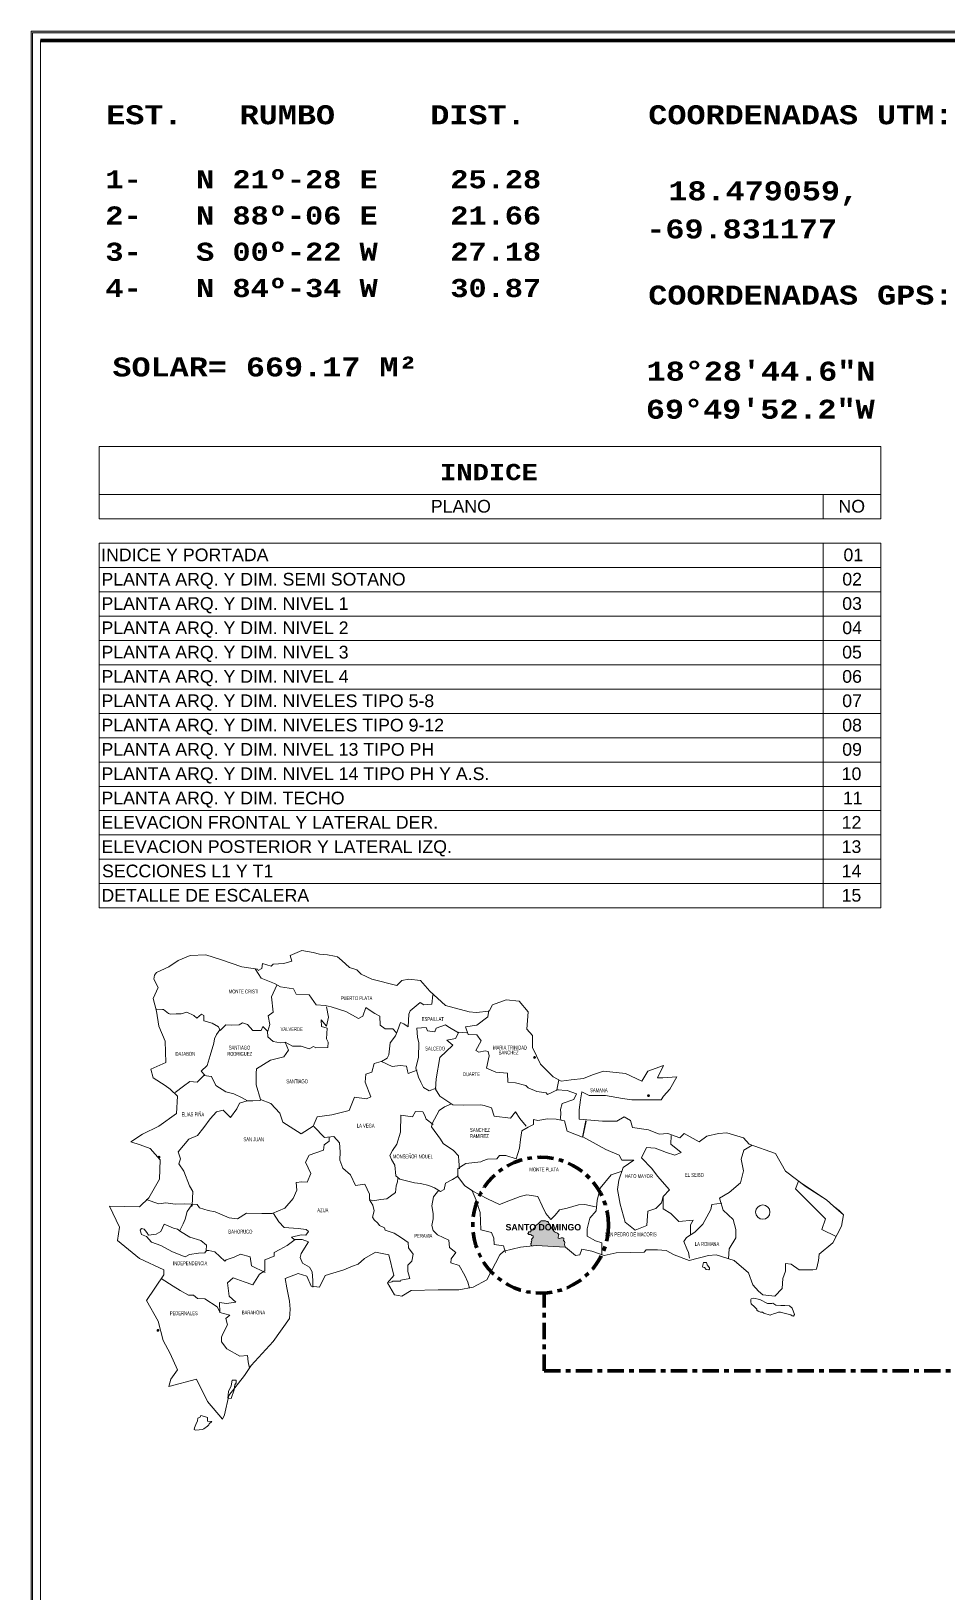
# Model space of a CAD drawing. Header units: metres. Extents: x -144 to 1000, y -717 to 29.
# Drawn here: x -24.19 to -4.09, y -564.7 to -530.45 of the extents above; entities that cross this region are included whole.
import ezdxf

# ---------------------------------------------------------------- set-up
doc = ezdxf.new("R2010")
doc.units = ezdxf.units.M
doc.linetypes.add('Dash Dot 3_16_', pattern=[0.595313, 0.357187, -0.119063, 0, -0.119063])
doc.layers.get('0').update_dxf_attribs({"color": 1})
for name, color, linetype, lineweight in [('4', 7, 'Continuous', 18), ('A-DETL', 1, 'Continuous', 9), ('A-DETL-THIN', 1, 'Continuous', 9), ('COORD', 7, 'Continuous', 18), ('G-ANNO-SCHD', 1, 'Continuous', 9), ('G-ANNO-TEXT', 2, 'Continuous', 9), ('G-ANNO-TTLB', 3, 'Continuous', 18), ('G-ANNO-TTLB-WIDE', 1, 'Continuous', 70), ('G-IMPT', 1, 'Continuous', 9), ('PROV', 7, 'Continuous', 18)]:
    doc.layers.add(name, color=color, linetype=linetype, lineweight=lineweight)
doc.layers.add('COSTA', color=5, linetype='Continuous', lineweight=15, true_color=0x0000ff)
doc.layers.add('UBICACION Y LOCALIZACION_dwg _2_', color=7, linetype='Continuous', lineweight=18, true_color=0x767676)
doc.styles.add('Arial Narrow', font='ARIALN.TTF', dxfattribs={"width": 0.75, "height": 4.2749e-06})
doc.styles.add('Arial Narrow_1', font='ARIALN.TTF', dxfattribs={"width": 0.75, "height": 0.00855})
doc.styles.add('Arial Narrow_B', font='ARIALNB.TTF', dxfattribs={"width": 1.2, "height": 0.105})
doc.styles.add('Arial_3', font='arial.ttf', dxfattribs={"height": 0.0028})
doc.styles.add('Courier New_B_10', font='courbd.ttf', dxfattribs={"height": 0.0035})
doc.styles.add('Courier New_B_12', font='courbd.ttf', dxfattribs={"height": 0.004})
doc.styles.add('Courier New_B_7', font='courbd.ttf', dxfattribs={"height": 0.001587})

# ---------------------------------------------------------------- blocks, each defined once
blk = doc.blocks.new('tarjeta de nathalie 00')
at = {"layer": 'G-IMPT', "lineweight": 9}
h = blk.add_hatch(color=3, dxfattribs=at)
h.paths.add_polyline_path([(-145.23888, -717.38489), (-145.21019, -717.38489), (-145.21019, -716.89355), (-145.21019, -716.79934), (-145.23888, -716.79934), (-145.23888, -716.89379)])
h.paths.add_polyline_path([(-145.20996, -716.7991), (-145.20996, -717.3851), (-145.2392, -717.3851), (-145.2392, -716.7991)])
h.paths.add_polyline_path([(-145.23902, -717.3868), (-145.20826, -717.3868), (-145.20826, -716.7974), (-145.2392, -716.7974), (-146.09866, -716.7974), (-146.09866, -717.3868)])
h.paths.add_polyline_path([(-145.20795, -716.79707), (-145.20795, -717.3871), (-146.09898, -717.3871), (-146.09898, -716.79707)])
at = {"layer": 'G-ANNO-TTLB', "color": 3}
for p, q in [((-145.20795, -716.79707), (-146.09898, -716.79707)), ((-145.20795, -716.79707), (-146.09898, -716.79707)), ((-146.09866, -716.7974), (-145.2392, -716.7974))]:
    blk.add_line(p, q, dxfattribs=at)
at = {"layer": 'G-ANNO-TTLB'}
for p, q in [((-146.09898, -716.79707), (-146.09898, -717.3871)), ((-146.09898, -716.79707), (-146.09898, -717.38713)), ((-146.09866, -717.3868), (-146.09866, -716.7974)), ((-146.09696, -717.3851), (-146.09696, -716.7991))]:
    blk.add_line(p, q, dxfattribs=at)
at = {"layer": 'G-ANNO-TTLB-WIDE', "color": 3}
blk.add_line((-146.09696, -716.7991), (-145.20996, -716.7991), dxfattribs=at)

msp = doc.modelspace()

# ---------------------------------------------------------------- block references
at = {"xscale": 99.43160266323505, "yscale": 99.43160266323505, "zscale": 99.43160266323505}
msp.add_blockref('tarjeta de nathalie 00', (14502.667, 70741.827), dxfattribs=at)

# ---------------------------------------------------------------- next in the draw order: hatches: boundary and pattern name
at = {"layer": 'COORD'}
for points in [[(-13.14, -553.006), (-13.132, -553.005), (-13.125, -553.002), (-13.118, -552.997), (-13.114, -552.99), (-13.11, -552.983), (-13.109, -552.975), (-13.11, -552.967), (-13.114, -552.959), (-13.118, -552.953), (-13.125, -552.948), (-13.132, -552.945), (-13.14, -552.944), (-13.148, -552.945), (-13.156, -552.948), (-13.162, -552.953), (-13.167, -552.959), (-13.17, -552.967), (-13.171, -552.975), (-13.17, -552.983), (-13.167, -552.99), (-13.162, -552.997), (-13.156, -553.002), (-13.148, -553.005)], [(-10.639, -553.844), (-10.631, -553.843), (-10.624, -553.84), (-10.617, -553.835), (-10.612, -553.829), (-10.609, -553.821), (-10.608, -553.813), (-10.609, -553.805), (-10.612, -553.798), (-10.617, -553.792), (-10.624, -553.787), (-10.631, -553.784), (-10.639, -553.783), (-10.647, -553.784), (-10.654, -553.787), (-10.661, -553.792), (-10.666, -553.798), (-10.669, -553.805), (-10.67, -553.813), (-10.669, -553.821), (-10.666, -553.829), (-10.661, -553.835), (-10.654, -553.84), (-10.647, -553.843)], [(-21.385, -555.194), (-21.377, -555.193), (-21.369, -555.19), (-21.363, -555.185), (-21.358, -555.179), (-21.355, -555.171), (-21.354, -555.163), (-21.355, -555.155), (-21.358, -555.148), (-21.363, -555.142), (-21.369, -555.137), (-21.377, -555.134), (-21.385, -555.133), (-21.393, -555.134), (-21.4, -555.137), (-21.406, -555.142), (-21.411, -555.148), (-21.414, -555.155), (-21.415, -555.163), (-21.414, -555.171), (-21.411, -555.179), (-21.406, -555.185), (-21.4, -555.19), (-21.393, -555.193)], [(-21.407, -558.996), (-21.399, -558.995), (-21.391, -558.992), (-21.385, -558.987), (-21.38, -558.981), (-21.377, -558.973), (-21.376, -558.965), (-21.377, -558.957), (-21.38, -558.95), (-21.385, -558.943), (-21.391, -558.939), (-21.399, -558.935), (-21.407, -558.934), (-21.415, -558.935), (-21.422, -558.939), (-21.428, -558.943), (-21.433, -558.95), (-21.436, -558.957), (-21.437, -558.965), (-21.436, -558.973), (-21.433, -558.981), (-21.428, -558.987), (-21.422, -558.992), (-21.415, -558.995)]]:
    msp.add_hatch(color=256, dxfattribs=at).paths.add_polyline_path(points)
at = {"layer": 'UBICACION Y LOCALIZACION_dwg _2_', "lineweight": 18}
msp.add_hatch(color=256, dxfattribs=at).paths.add_polyline_path([(-12.462, -557.135), (-12.475, -557.111), (-12.482, -557.086), (-12.479, -557.06), (-12.477, -557.033), (-12.489, -557.009), (-12.504, -556.988), (-12.5, -556.959), (-12.505, -556.937), (-12.532, -556.931), (-12.559, -556.938), (-12.585, -556.947), (-12.614, -556.944), (-12.623, -556.922), (-12.609, -556.869), (-12.62, -556.846), (-12.641, -556.831), (-12.667, -556.821), (-12.691, -556.81), (-12.709, -556.792), (-12.722, -556.77), (-12.726, -556.742), (-12.768, -556.713), (-12.786, -556.663), (-12.803, -556.642), (-12.822, -556.624), (-12.835, -556.599), (-12.85, -556.579), (-12.899, -556.563), (-12.925, -556.561), (-12.982, -556.56), (-13.008, -556.565), (-13.019, -556.589), (-13.038, -556.606), (-13.059, -556.622), (-13.078, -556.64), (-13.101, -556.655), (-13.117, -556.675), (-13.115, -556.702), (-13.131, -556.722), (-13.157, -556.728), (-13.175, -556.748), (-13.196, -556.764), (-13.22, -556.773), (-13.224, -556.8), (-13.248, -556.8), (-13.274, -556.809), (-13.279, -556.852), (-13.254, -556.862), (-13.227, -556.863), (-13.205, -556.877), (-13.18, -556.886), (-13.169, -556.899), (-13.17, -556.926), (-13.189, -556.944), (-13.205, -556.966), (-13.202, -556.993), (-13.211, -557.017), (-13.206, -557.044), (-13.224, -557.06), (-13.22, -557.083), (-13.198, -557.112), (-13.105, -557.104), (-12.863, -557.116)])

# ---------------------------------------------------------------- next in the draw order: linework, layer by layer
at = {"layer": 'A-DETL', "color": 7, "linetype": 'Dash Dot 3_16_', "lineweight": 140}
for q in [(-12.929, -558.145), (0.997, -559.85)]:
    msp.add_line((-12.929, -559.85), q, dxfattribs=at)
msp.add_circle((-13.007, -556.656), 1.491, dxfattribs=at)
at = {"layer": 'A-DETL-THIN', "lineweight": 9}
for p, q in [((-22.7, -539.57), (-22.7, -541.156)), ((-5.539, -539.57), (-22.7, -539.57)), ((-5.539, -539.57), (-5.539, -541.156)), ((-22.7, -540.622), (-5.539, -540.622)), ((-6.803, -540.622), (-6.803, -541.156)), ((-5.539, -541.156), (-22.7, -541.156)), ((-5.539, -541.69), (-22.7, -541.69)), ((-22.7, -541.69), (-22.7, -549.694)), ((-6.803, -541.69), (-6.803, -549.694)), ((-5.539, -541.69), (-5.539, -549.694)), ((-5.539, -542.223), (-22.7, -542.223)), ((-5.539, -542.757), (-22.7, -542.757)), ((-5.539, -543.29), (-22.7, -543.29)), ((-5.539, -543.824), (-22.7, -543.824)), ((-5.539, -544.358), (-22.7, -544.358)), ((-5.539, -544.891), (-22.7, -544.891)), ((-5.539, -545.425), (-22.7, -545.425)), ((-5.539, -545.958), (-22.7, -545.958)), ((-5.539, -546.492), (-22.7, -546.492)), ((-5.539, -547.026), (-22.7, -547.026)), ((-5.539, -547.559), (-22.7, -547.559)), ((-5.539, -548.093), (-22.7, -548.093)), ((-5.539, -548.626), (-22.7, -548.626)), ((-5.539, -549.16), (-22.7, -549.16)), ((-5.539, -549.694), (-22.7, -549.694))]:
    msp.add_line(p, q, dxfattribs=at)
at = {"layer": 'COORD', "flags": 128}
msp.add_lwpolyline([(-19.874, -560.449), (-19.8, -560.456), (-19.734, -560.266), (-19.722, -560.156), (-19.691, -560.113), (-19.691, -560.057), (-19.777, -560.057), (-19.802, -560.18), (-19.857, -560.303)], close=True, dxfattribs=at)
at = {"layer": 'COSTA', "color": 7, "lineweight": 18, "flags": 128}
for points in [[(-22.471, -556.241), (-21.812, -556.257), (-21.608, -556.053), (-21.372, -555.645), (-21.357, -555.222), (-21.576, -554.971), (-21.796, -554.893), (-22, -554.83), (-21.749, -554.658), (-21.388, -554.485), (-20.996, -554.203), (-20.98, -553.826), (-21.137, -553.67), (-21.247, -553.591), (-21.514, -553.419), (-21.561, -553.231), (-21.231, -553.089), (-21.247, -552.619), (-21.388, -552.29), (-21.435, -551.96), (-21.514, -551.678), (-21.404, -551.443), (-21.498, -551.255), (-21.482, -551.168), (-21.435, -551.114), (-21.168, -550.988), (-20.965, -550.847), (-20.698, -550.737), (-20.353, -550.722), (-20.008, -550.831), (-19.568, -550.988), (-19.223, -551.035), (-19.207, -551.067), (-19.129, -551.02), (-19.113, -550.91), (-18.925, -550.972), (-18.878, -550.925), (-18.643, -550.91), (-18.47, -550.863), (-18.501, -550.737), (-18.25, -550.627)], [(-18.25, -550.627), (-17.999, -550.675), (-17.858, -550.706), (-17.686, -550.722), (-17.529, -550.753), (-17.466, -550.769), (-17.372, -550.847), (-17.199, -551.004), (-17.043, -551.051), (-16.948, -551.145), (-16.713, -551.255), (-16.164, -551.396), (-16.054, -551.286), (-15.897, -551.255), (-15.646, -551.286), (-15.442, -551.521), (-15.097, -551.835), (-14.579, -551.976), (-14.423, -551.992), (-14.14, -551.96), (-14.062, -551.819), (-13.764, -551.709), (-13.481, -551.741), (-13.277, -551.976), (-13.309, -552.352), (-13.183, -552.494), (-13.183, -552.76), (-13.011, -553.121), (-12.728, -553.403), (-12.556, -553.497), (-12.336, -553.466), (-12.069, -553.434), (-11.865, -553.356), (-11.63, -553.278), (-11.144, -553.325), (-10.783, -553.497), (-10.657, -553.278), (-10.312, -553.152), (-10.438, -553.419), (-10.328, -553.419), (-10.014, -553.403), (-10.171, -553.67), (-10.312, -553.826), (-10.359, -553.905), (-11.003, -553.905), (-11.207, -553.873), (-11.583, -553.811), (-11.944, -553.811), (-12.101, -553.732), (-12.132, -553.905), (-12.164, -554.124), (-12.164, -554.328), (-11.646, -554.375), (-11.332, -554.375), (-11.175, -554.281), (-11.034, -554.36), (-10.987, -554.516), (-10.642, -554.563), (-10.406, -554.658), (-10.218, -554.642), (-9.951, -554.736), (-9.857, -554.642), (-9.528, -554.83), (-9.355, -554.705), (-9.104, -554.642), (-8.916, -554.626), (-8.555, -554.736), (-8.43, -554.877), (-7.849, -555.081), (-7.63, -555.473), (-7.175, -555.818), (-6.735, -556.1)], [(-19.271, -551.027), (-19.144, -551.232), (-18.851, -551.349), (-18.715, -551.427), (-18.432, -551.466), (-18.373, -551.584), (-18.09, -551.603), (-17.934, -551.818), (-17.738, -551.837), (-17.602, -551.867), (-17.28, -551.964), (-17.006, -552.12), (-16.909, -552.071), (-16.84, -551.876), (-16.752, -551.945), (-16.645, -552.013), (-16.538, -552.071), (-16.528, -552.267), (-16.42, -552.345), (-16.254, -552.345), (-16.167, -552.433)], [(-18.799, -551.39), (-18.915, -551.642), (-18.881, -551.98), (-18.988, -552.062), (-18.954, -552.255), (-18.992, -552.4)], [(-15.376, -551.603), (-15.395, -551.808), (-15.571, -551.818), (-15.649, -551.769), (-15.874, -551.954), (-15.903, -552.023), (-15.913, -552.306), (-16.01, -552.237), (-16.079, -552.208), (-16.147, -552.393), (-16.196, -552.501), (-16.313, -552.657), (-16.342, -552.92), (-16.372, -552.989), (-16.499, -553.067), (-16.264, -553.174), (-16.088, -553.155), (-15.952, -553.164), (-15.932, -553.272), (-15.913, -553.33), (-15.796, -553.282), (-15.718, -553.252)], [(-18.606, -552.646), (-18.717, -552.656), (-18.881, -552.627), (-18.992, -552.526), (-19.002, -552.395), (-19.103, -552.298), (-19.142, -552.385), (-19.321, -552.385), (-19.442, -552.255), (-19.553, -552.216), (-19.625, -552.26), (-19.794, -552.27), (-19.915, -552.26), (-20.041, -552.385), (-20.08, -552.303), (-20.215, -552.221), (-20.398, -552.173), (-20.398, -552.057), (-20.447, -552.023), (-20.553, -552.11), (-20.616, -552.057), (-20.771, -551.985), (-20.896, -552.018), (-21.007, -552.018), (-21.128, -552.023), (-21.172, -552.014), (-21.288, -551.922), (-21.307, -551.922), (-21.442, -551.912)], [(-17.709, -551.867), (-17.66, -552.091), (-17.709, -552.286), (-17.826, -552.15), (-17.817, -552.296), (-17.69, -552.335), (-17.709, -552.569), (-17.67, -552.637), (-17.68, -552.755), (-17.943, -552.764), (-17.992, -552.735), (-18.09, -552.784), (-18.266, -552.725), (-18.451, -552.725), (-18.617, -552.637), (-18.539, -552.813), (-18.646, -552.959), (-18.939, -553.038), (-19.242, -553.223), (-19.252, -553.321), (-19.252, -553.574), (-19.154, -553.896), (-18.929, -553.984), (-18.734, -554.199), (-18.666, -554.394), (-18.266, -554.648), (-18.002, -554.482), (-17.914, -554.277), (-17.592, -554.238), (-17.211, -554.14), (-17.094, -553.848), (-16.83, -553.887), (-16.733, -553.838), (-16.86, -553.516), (-16.84, -553.34), (-16.713, -553.301), (-16.664, -553.106), (-16.508, -553.067)], [(-14.146, -551.945), (-14.165, -552.081), (-14.409, -552.267), (-14.653, -552.306), (-14.595, -552.472), (-14.409, -552.481), (-14.312, -552.608), (-14.429, -552.823), (-14.36, -552.862), (-14.224, -552.833), (-14.155, -552.842), (-14.136, -552.94), (-14.194, -553.213), (-13.989, -553.301), (-13.736, -553.321), (-13.726, -553.516), (-13.56, -553.535), (-13.335, -553.594), (-13.277, -553.643), (-13.091, -553.721), (-12.886, -553.75), (-12.857, -553.789), (-12.623, -553.682)], [(-20.051, -552.371), (-20.123, -552.472), (-20.167, -552.564), (-20.181, -552.661), (-20.263, -552.931), (-20.326, -553.149), (-20.461, -553.279), (-20.379, -553.366)], [(-14.81, -552.433), (-15.044, -552.296), (-15.093, -552.257), (-15.298, -552.335), (-15.327, -552.413), (-15.493, -552.393), (-15.522, -552.315), (-15.727, -552.335), (-15.708, -552.53), (-15.678, -552.657), (-15.688, -552.969), (-15.747, -553.213), (-15.688, -553.408), (-15.639, -553.516), (-15.581, -553.633), (-15.454, -553.711), (-15.298, -553.652)], [(-14.624, -552.433), (-14.8, -552.423), (-14.878, -552.559), (-15.063, -552.598), (-14.936, -552.706), (-15.22, -552.979), (-15.298, -553.447), (-15.317, -553.672), (-15.22, -553.828), (-14.936, -554.013), (-14.692, -554.023), (-14.321, -554.013), (-14.243, -554.033), (-14.087, -554.082), (-14.029, -554.267), (-13.667, -554.306), (-13.56, -554.17), (-13.462, -554.316), (-13.326, -554.482)], [(-21.032, -553.746), (-20.848, -553.609), (-20.706, -553.504), (-20.548, -553.515), (-20.401, -553.373), (-20.233, -553.394), (-20.138, -553.593), (-19.917, -553.73), (-19.744, -553.772), (-19.56, -553.861), (-19.444, -553.925), (-19.323, -553.93), (-19.181, -553.919), (-19.149, -553.909)], [(-12.609, -553.47), (-12.648, -553.684), (-12.423, -553.704), (-12.218, -553.772), (-12.277, -553.899), (-12.531, -553.987), (-12.57, -554.114), (-12.56, -554.201), (-12.57, -554.309), (-12.56, -554.338)], [(-19.449, -553.925), (-19.617, -553.982), (-19.675, -554.103), (-19.812, -554.292), (-19.975, -554.135), (-20.122, -554.166), (-20.259, -554.324), (-20.396, -554.513), (-20.538, -554.687), (-20.732, -554.766), (-20.964, -555.044), (-20.911, -555.197), (-20.948, -555.312), (-20.837, -555.47), (-20.711, -555.791), (-20.638, -555.917), (-20.659, -556.222), (-20.669, -556.243)], [(-14.961, -553.992), (-15.118, -554.057), (-15.236, -554.136), (-15.386, -554.423), (-15.399, -554.495), (-15.203, -554.769), (-15.144, -554.861), (-14.922, -555.017), (-14.811, -555.135), (-14.805, -555.253), (-14.791, -555.422)], [(-15.366, -554.449), (-15.517, -554.332), (-15.556, -554.234), (-15.595, -554.169), (-15.752, -554.162), (-15.817, -554.28), (-16.072, -554.24), (-16.085, -554.613), (-16.163, -554.88), (-16.261, -555.017), (-16.32, -555.129), (-16.281, -555.213), (-16.209, -555.337), (-16.183, -555.573), (-16.098, -555.644), (-15.778, -555.729), (-15.647, -555.742), (-15.458, -555.788), (-15.334, -555.834), (-15.203, -555.919), (-15.125, -555.873), (-15.092, -555.736), (-14.942, -555.651), (-14.844, -555.592), (-14.818, -555.566)], [(-12.013, -554.358), (-12.091, -554.728), (-12.423, -554.592), (-12.482, -554.367), (-12.667, -554.328), (-12.853, -554.319), (-13.068, -554.358), (-13.165, -554.338), (-13.165, -554.445), (-13.283, -554.504), (-13.419, -554.582), (-13.448, -554.777), (-13.468, -554.963), (-13.546, -555.197), (-13.771, -555.129), (-13.907, -555.129), (-13.966, -555.197), (-14.171, -555.207), (-14.278, -555.246), (-14.317, -555.265), (-14.649, -555.304), (-14.766, -555.373), (-14.825, -555.421), (-14.825, -555.587), (-14.679, -555.782), (-14.493, -555.909)], [(-12.004, -554.377), (-12.082, -554.719), (-11.935, -554.797), (-11.574, -554.992), (-11.281, -555.119), (-11.223, -555.226), (-10.959, -555.226), (-11.193, -555.392), (-11.291, -555.665), (-11.32, -555.87), (-11.262, -556.192), (-11.154, -556.592), (-10.93, -556.768), (-10.676, -556.661), (-10.656, -556.348), (-10.481, -556.29), (-10.354, -556.163), (-10.315, -556.026)], [(-21.663, -556.09), (-21.39, -556.19), (-21.232, -556.169), (-21.027, -556.195), (-20.816, -556.19), (-20.548, -556.201), (-20.496, -556.274), (-20.301, -556.332), (-20.149, -556.364), (-19.843, -556.495), (-19.659, -556.516), (-19.46, -556.395), (-19.128, -556.4), (-18.897, -556.4), (-18.623, -556.285), (-18.439, -556.069), (-18.36, -555.885), (-18.376, -555.722), (-18.245, -555.707), (-18.134, -555.712), (-18.05, -555.523), (-18.171, -555.275), (-18.087, -555.118), (-17.771, -555.007), (-17.756, -554.892), (-17.651, -554.813), (-17.645, -554.724)], [(-17.986, -554.489), (-17.751, -554.73), (-17.549, -554.711), (-17.418, -554.848), (-17.405, -555.05), (-17.411, -555.226), (-17.346, -555.403), (-17.183, -555.553), (-17.072, -555.782), (-16.863, -555.755), (-16.765, -555.977), (-16.765, -556.095), (-16.693, -556.121), (-16.516, -556.095), (-16.379, -556.075), (-16.196, -555.938), (-16.177, -555.795), (-16.15, -555.703), (-16.144, -555.631)], [(-10.139, -554.689), (-10.149, -554.875), (-9.924, -555.06), (-10.061, -555.119), (-10.246, -555.06), (-10.49, -554.963), (-10.686, -554.953), (-10.793, -555.177), (-10.568, -555.412), (-10.442, -555.577), (-10.178, -555.88), (-10.315, -556.026), (-10.315, -556.3), (-10.149, -556.397), (-9.973, -556.573), (-9.661, -556.544), (-9.719, -556.651), (-9.719, -556.866)], [(-8.367, -554.899), (-8.548, -555.011), (-8.606, -555.207), (-8.557, -555.46), (-8.616, -555.724), (-8.87, -555.939), (-9.084, -556.065), (-8.997, -556.329), (-8.782, -556.534), (-8.723, -556.748), (-8.723, -556.934), (-8.87, -557.178), (-8.881, -557.394)], [(-11.242, -555.48), (-11.457, -555.548), (-11.701, -555.841), (-11.769, -556.114), (-11.789, -556.339), (-11.925, -556.504), (-11.984, -556.739), (-11.984, -556.895), (-11.799, -557.002), (-11.662, -557.041), (-11.662, -557.305)], [(-6.523, -556.905), (-6.833, -556.749), (-6.755, -556.518), (-7.41, -555.855), (-7.347, -555.688), (-6.735, -556.1), (-6.579, -556.241), (-6.359, -556.43), (-6.406, -556.68)], [(-16.765, -556.097), (-16.688, -556.215), (-16.664, -556.344), (-16.694, -556.48), (-16.664, -556.539), (-16.582, -556.609), (-16.547, -556.662), (-16.435, -556.715), (-16.417, -556.768), (-16.223, -556.833), (-16.064, -556.933), (-15.916, -557.039), (-15.91, -557.151), (-15.804, -557.293), (-15.834, -557.446), (-15.922, -557.534), (-15.922, -557.675), (-15.881, -557.823), (-16.075, -557.864), (-16.081, -557.881), (-16.252, -557.887), (-16.276, -557.899), (-16.323, -557.917)], [(-15.239, -555.891), (-15.357, -556.032), (-15.398, -556.233), (-15.368, -556.397), (-15.363, -556.515), (-15.398, -556.662), (-15.368, -556.774), (-15.274, -556.869), (-15.021, -556.986), (-15.009, -557.145), (-14.868, -557.257), (-14.974, -557.393), (-14.98, -557.481), (-14.797, -557.54), (-14.667, -557.758), (-14.603, -557.905), (-14.567, -558.04)], [(-13.78, -557.256), (-13.819, -557.11), (-14.024, -557.08), (-14.034, -556.944), (-14.083, -556.817), (-14.317, -556.758), (-14.337, -556.378), (-14.425, -556.104), (-14.513, -555.899), (-14.171, -556.075), (-13.907, -556.202), (-13.702, -556.124), (-13.458, -556.026), (-13.312, -555.987), (-13.068, -556.026), (-12.97, -556.231), (-12.892, -556.397), (-12.785, -556.534), (-12.687, -556.436), (-12.589, -556.319), (-12.423, -556.28), (-12.179, -556.212), (-12.033, -556.202), (-11.799, -556.251)], [(-6.406, -556.68), (-6.594, -557.041), (-6.892, -557.292), (-6.908, -557.433), (-6.955, -557.621), (-7.033, -557.637), (-7.332, -557.637), (-7.504, -557.512), (-7.63, -557.496), (-7.63, -557.668), (-7.692, -557.825), (-7.708, -558.045), (-7.865, -558.217), (-8.132, -558.186), (-8.226, -558.107), (-8.351, -557.966), (-8.445, -557.7), (-8.759, -557.433), (-9.151, -557.308), (-9.324, -557.323), (-9.748, -557.433), (-10.077, -557.308), (-10.25, -557.214), (-10.438, -557.198), (-10.689, -557.198), (-10.736, -557.245), (-11.348, -557.261), (-11.614, -557.323), (-11.881, -557.229), (-12.101, -557.182), (-12.148, -557.308), (-12.242, -557.323), (-12.462, -557.135), (-13.105, -557.104), (-13.45, -557.135), (-13.811, -557.229), (-13.905, -557.308), (-14.187, -557.857), (-14.485, -558.013), (-14.799, -558.076), (-15.254, -558.076), (-15.85, -558.092), (-16.054, -558.217), (-16.211, -558.186), (-16.368, -557.919), (-16.227, -557.762), (-16.337, -557.308), (-16.635, -557.245), (-16.87, -557.386), (-17.011, -557.512), (-17.137, -557.559), (-17.325, -557.637), (-17.733, -557.762), (-17.858, -558.013), (-18.047, -557.998), (-18.141, -557.778), (-18.329, -557.715), (-18.611, -557.825), (-18.58, -558.029), (-18.517, -558.327), (-18.501, -558.499), (-18.517, -558.703), (-18.878, -559.205), (-19.364, -559.738), (-19.506, -559.958), (-19.851, -560.397), (-19.945, -560.82), (-19.992, -560.914), (-20.321, -560.522), (-20.557, -560.036), (-21.168, -560.193), (-21.121, -560.036), (-20.98, -559.832), (-21.137, -559.472), (-21.294, -559.189), (-21.404, -558.766), (-21.655, -558.311), (-21.278, -557.747), (-21.278, -557.637), (-21.812, -557.386), (-22.298, -556.994), (-22.251, -556.696), (-22.471, -556.241)], [(-20.661, -556.206), (-20.767, -556.359), (-20.807, -556.526), (-20.854, -556.626), (-20.928, -556.773)], [(-18.872, -556.399), (-18.751, -556.586), (-18.638, -556.706), (-18.331, -556.726), (-18.151, -556.753), (-18.104, -556.793), (-18.164, -556.873), (-18.264, -556.866), (-18.478, -556.92), (-18.418, -556.973), (-18.244, -556.973), (-18.104, -557.02), (-18.264, -557.28), (-18.284, -557.367), (-18.231, -557.487), (-18.077, -557.58), (-18.024, -557.68), (-18.004, -557.867), (-18.004, -558.014)], [(-9.026, -556.173), (-9.25, -556.202), (-9.27, -556.309), (-9.446, -556.631), (-9.621, -556.807), (-9.807, -556.924), (-9.866, -557.012), (-9.797, -557.178), (-9.758, -557.256), (-9.739, -557.383)], [(-6.579, -556.241), (-6.453, -556.335), (-6.359, -556.43)], [(-19.052, -557.694), (-19.352, -557.547), (-19.379, -557.347), (-19.593, -557.293), (-19.733, -557.36), (-19.906, -557.413), (-19.94, -557.447), (-20.16, -557.24), (-20.293, -557.213), (-20.347, -557.213), (-20.34, -557.093), (-20.467, -556.993), (-20.707, -556.92), (-20.908, -556.793), (-20.974, -556.746), (-21.068, -556.719), (-21.268, -556.633), (-21.342, -556.793), (-21.448, -556.853), (-21.615, -556.873), (-21.649, -556.813), (-21.709, -556.74), (-21.769, -556.726), (-21.795, -556.766), (-21.769, -556.86), (-21.655, -556.906), (-21.548, -557.026), (-21.342, -557.1), (-21.088, -557.24), (-20.807, -557.347), (-20.714, -557.3), (-20.52, -557.273), (-20.374, -557.26), (-20.34, -557.213)], [(-18.398, -556.973), (-18.571, -557.1), (-18.731, -557.193), (-18.852, -557.253), (-18.852, -557.333), (-19.058, -557.42), (-19.058, -557.66), (-19.179, -557.734), (-19.326, -557.967), (-19.512, -557.901), (-19.759, -557.814), (-19.88, -557.921), (-19.84, -558.214), (-19.699, -558.348), (-19.9, -558.374), (-20.053, -558.354), (-20.046, -558.574), (-19.826, -558.628), (-19.913, -558.701), (-19.88, -558.841), (-19.986, -559.042), (-20.013, -559.115), (-20.013, -559.215), (-19.893, -559.369), (-19.606, -559.529), (-19.439, -559.515), (-19.426, -559.655), (-19.399, -559.796)], [(-9.453, -557.564), (-9.432, -557.475), (-9.366, -557.472), (-9.348, -557.523), (-9.299, -557.59), (-9.299, -557.618), (-9.317, -557.639), (-9.376, -557.628), (-9.409, -557.582), (-9.448, -557.58), (-9.45, -557.567)], [(-21.335, -557.827), (-21.075, -557.994), (-20.921, -558.087), (-20.734, -558.194), (-20.627, -558.194), (-20.54, -558.268), (-20.38, -558.274), (-20.107, -558.448), (-20.04, -558.574)], [(-8.385, -558.273), (-8.336, -558.258), (-8.193, -558.289), (-8.029, -558.373), (-7.934, -558.373), (-7.911, -558.368), (-7.842, -558.409), (-7.732, -558.422), (-7.647, -558.419), (-7.545, -558.425), (-7.489, -558.476), (-7.437, -558.614), (-7.453, -558.65), (-7.483, -558.647), (-7.517, -558.622), (-7.604, -558.599), (-7.66, -558.588), (-7.742, -558.563), (-7.786, -558.563), (-7.847, -558.588), (-7.87, -558.596), (-7.957, -558.627), (-7.967, -558.629), (-8.108, -558.586), (-8.136, -558.568), (-8.177, -558.565), (-8.229, -558.545), (-8.262, -558.524), (-8.262, -558.501), (-8.313, -558.448), (-8.387, -558.381), (-8.393, -558.337), (-8.39, -558.284), (-8.385, -558.271)], [(-20.603, -561.105), (-20.578, -561.028), (-20.536, -560.95), (-20.529, -560.889), (-20.475, -560.864), (-20.464, -560.834), (-20.388, -560.851), (-20.321, -560.879), (-20.316, -560.956), (-20.226, -560.963), (-20.286, -561.015), (-20.288, -561.038), (-20.321, -561.065), (-20.402, -561.125), (-20.429, -561.14), (-20.502, -561.147), (-20.584, -561.154)], [(-20.584, -561.154), (-20.609, -561.139), (-20.603, -561.1)]]:
    msp.add_lwpolyline(points, dxfattribs=at)
at = {"layer": 'UBICACION Y LOCALIZACION_dwg _2_', "lineweight": 18}
msp.add_circle((-8.13, -556.369), 0.157, dxfattribs=at)
msp.add_open_spline([(-12.462, -557.135), (-12.472, -557.118), (-12.488, -557.092), (-12.475, -557.05), (-12.477, -557.013), (-12.516, -556.989), (-12.482, -556.934), (-12.544, -556.927), (-12.573, -556.948), (-12.623, -556.951), (-12.623, -556.903), (-12.599, -556.87), (-12.621, -556.843), (-12.651, -556.822), (-12.693, -556.817), (-12.712, -556.788), (-12.724, -556.777), (-12.72, -556.757), (-12.726, -556.729), (-12.76, -556.728), (-12.776, -556.704), (-12.779, -556.672), (-12.798, -556.643), (-12.833, -556.621), (-12.836, -556.58), (-12.864, -556.576), (-12.9, -556.556), (-12.948, -556.564), (-13.013, -556.556), (-13.018, -556.602), (-13.05, -556.608), (-13.069, -556.639), (-13.097, -556.649), (-13.125, -556.676), (-13.107, -556.708), (-13.135, -556.725), (-13.158, -556.725), (-13.174, -556.745), (-13.188, -556.768), (-13.227, -556.763), (-13.214, -556.818), (-13.261, -556.789), (-13.278, -556.813), (-13.263, -556.827), (-13.297, -556.837), (-13.272, -556.86), (-13.248, -556.864), (-13.22, -556.86), (-13.206, -556.875), (-13.196, -556.893), (-13.161, -556.879), (-13.17, -556.9), (-13.17, -556.912), (-13.166, -556.935), (-13.198, -556.945), (-13.208, -556.975), (-13.195, -556.999), (-13.22, -557.021), (-13.198, -557.048), (-13.24, -557.06), (-13.217, -557.089), (-13.198, -557.112)], degree=3, knots=[0, 0, 0, 0, 5.642491, 8.714088, 12.745654, 15.736385, 20.646264, 24.954821, 28.21, 32.907138, 35.253959, 40.979619, 42.989372, 44.998694, 52.016803, 54.171022, 55.338975, 56.507089, 59.978676, 62.195388, 65.515109, 67.668318, 71.754387, 75.38887, 79.995416, 80.959635, 83.475755, 92.150759, 96.414798, 99.237295, 103.255938, 104.752108, 109.939406, 111.764327, 115.501061, 117.836474, 119.992065, 122.304091, 124.947367, 127.902929, 130.744036, 135.190758, 136.553074, 137.597368, 139.910667, 141.92042, 144.585019, 148.121023, 149.112228, 150.7643, 153.578039, 155.229725, 155.463142, 157.33151, 161.625946, 163.103478, 166.381266, 168.47077, 171.31209, 172.674852, 178.792952, 178.792952, 178.792952, 178.792952], dxfattribs=at)

# ---------------------------------------------------------------- next in the draw order: texts
at = {"layer": '4', "attachment_point": 1, "line_spacing_factor": 0.974696, "style": 'Arial Narrow_1'}
for s, insert, char_height, width in [('MONTE CRISTI', (-19.852, -551.485), 0.08501, 0.6149), ('PUERTO PLATA', (-17.395, -551.632), 0.08501, 0.65353), ('VALVERDE', (-18.714, -552.313), 0.085, 0.4583), ('ESPAILLAT', (-15.616, -552.09), 0.085, 0.45935), ('SANTIAGO', (-19.852, -552.717), 0.085, 0.44369), ('SALCEDO', (-15.54, -552.737), 0.085, 0.41028), ('MARIA TRINIDAD', (-14.049, -552.717), 0.08501, 0.7005), ('DAJABON', (-21.022, -552.853), 0.085, 0.40506), ('RODRIGUEZ', (-19.887, -552.854), 0.085, 0.51363), ('SANCHEZ', (-13.928, -552.825), 0.085, 0.40924), ('DUARTE', (-14.713, -553.3), 0.085, 0.35182), ('SANTIAGO', (-18.588, -553.458), 0.085, 0.44369), ('SAMANA', (-11.921, -553.653), 0.085, 0.3633), ('ELIAS PIÑA', (-20.888, -554.183), 0.085, 0.46874), ('LA VEGA', (-17.042, -554.429), 0.085, 0.36852), ('SAN JUAN', (-19.53, -554.729), 0.085, 0.42385), ('SANCHEZ', (-14.556, -554.523), 0.085, 0.40924), ('RAMIREZ', (-14.556, -554.658), 0.085, 0.38627), ('MONSEÑOR NOUEL', (-16.248, -555.105), 0.08501, 0.82474), ('MONTE PLATA', (-13.252, -555.391), 0.08501, 0.60655), ('HATO MAYOR', (-11.157, -555.537), 0.085, 0.57732), ('EL SEIBO', (-9.839, -555.512), 0.085, 0.39253), ('AZUA', (-17.909, -556.286), 0.085, 0.22863), ('BAHORUCO', (-19.86, -556.755), 0.085, 0.49484), ('PERAVIA', (-15.779, -556.847), 0.085, 0.3727), ('SAN PEDRO DE MACORIS', (-11.6, -556.816), 0.08501, 1.0732), ('LA ROMANA', (-9.623, -557.026), 0.085, 0.50633), ('INDEPENDENCIA', (-21.074, -557.45), 0.08501, 0.70468), ('PEDERNALES', (-21.147, -558.546), 0.085, 0.57732), ('BARAHONA', (-19.566, -558.529), 0.085, 0.48127)]:
    msp.add_mtext(s, dxfattribs=dict(at, insert=insert, char_height=char_height, width=width))
at = {"layer": 'G-ANNO-SCHD'}
for s, height, style, p in [('INDICE', 0.357, 'Courier New_B_7', (-15.215, -540.307)), ('PLANO', 0.2784, 'Arial_3', (-15.417, -541.018)), ('NO', 0.2784, 'Arial_3', (-6.469, -541.018)), ('INDICE Y PORTADA', 0.27839, 'Arial_3', (-22.653, -542.085)), ('01', 0.2784, 'Arial_3', (-6.36, -542.085)), ('PLANTA ARQ. Y DIM. SEMI SOTANO', 0.27839, 'Arial_3', (-22.647, -542.619)), ('02', 0.2784, 'Arial_3', (-6.385, -542.619)), ('PLANTA ARQ. Y DIM. NIVEL 1', 0.27839, 'Arial_3', (-22.647, -543.153)), ('03', 0.2784, 'Arial_3', (-6.387, -543.153)), ('PLANTA ARQ. Y DIM. NIVEL 2', 0.27839, 'Arial_3', (-22.647, -543.686)), ('04', 0.2784, 'Arial_3', (-6.386, -543.686)), ('PLANTA ARQ. Y DIM. NIVEL 3', 0.27839, 'Arial_3', (-22.647, -544.22)), ('05', 0.2784, 'Arial_3', (-6.388, -544.22)), ('PLANTA ARQ. Y DIM. NIVEL 4', 0.27839, 'Arial_3', (-22.647, -544.753)), ('06', 0.2784, 'Arial_3', (-6.387, -544.753)), ('PLANTA ARQ. Y DIM. NIVELES TIPO 5-8', 0.27839, 'Arial_3', (-22.647, -545.287)), ('07', 0.2784, 'Arial_3', (-6.387, -545.287)), ('PLANTA ARQ. Y DIM. NIVELES TIPO 9-12', 0.27839, 'Arial_3', (-22.647, -545.821)), ('08', 0.2784, 'Arial_3', (-6.387, -545.821)), ('PLANTA ARQ. Y DIM. NIVEL 13 TIPO PH', 0.27839, 'Arial_3', (-22.647, -546.354)), ('09', 0.2784, 'Arial_3', (-6.387, -546.354)), ('PLANTA ARQ. Y DIM. NIVEL 14 TIPO PH Y A.S.', 0.27839, 'Arial_3', (-22.647, -546.888)), ('10', 0.2784, 'Arial_3', (-6.399, -546.888)), ('PLANTA ARQ. Y DIM. TECHO', 0.27839, 'Arial_3', (-22.647, -547.421)), ('11', 0.2784, 'Arial_3', (-6.373, -547.421)), ('ELEVACION FRONTAL Y LATERAL DER.', 0.27839, 'Arial_3', (-22.647, -547.955)), ('12', 0.2784, 'Arial_3', (-6.398, -547.955)), ('ELEVACION POSTERIOR Y LATERAL IZQ.', 0.27839, 'Arial_3', (-22.647, -548.488)), ('13', 0.2784, 'Arial_3', (-6.4, -548.488)), ('SECCIONES L1 Y T1', 0.27839, 'Arial_3', (-22.634, -549.022)), ('14', 0.2784, 'Arial_3', (-6.399, -549.022)), ('DETALLE DE ESCALERA', 0.27839, 'Arial_3', (-22.647, -549.556)), ('15', 0.2784, 'Arial_3', (-6.401, -549.556))]:
    msp.add_text(s, height=height, dxfattribs=dict(at, style=style)).set_placement(p)
at = {"layer": 'G-ANNO-TEXT'}
for s, height, style, p in [('EST.   RUMBO     DIST.', 0.41758, 'Courier New_B_10', (-22.542, -532.497)), ('COORDENADAS UTM:', 0.41758, 'Courier New_B_10', (-10.643, -532.497)), (' 1-   N 21º-28 E    25.28', 0.3977, 'Courier New_B_12', (-22.96, -533.902)), (' 18.479059,', 0.41758, 'Courier New_B_10', (-10.621, -534.167)), (' 2-   N 88º-06 E    21.66', 0.3977, 'Courier New_B_12', (-22.96, -534.697)), ('-69.831177', 0.4176, 'Courier New_B_10', (-10.686, -535.003)), (' 3-   S 00º-22 W    27.18', 0.3977, 'Courier New_B_12', (-22.96, -535.493)), (' 4-   N 84º-34 W    30.87', 0.3977, 'Courier New_B_12', (-22.96, -536.289)), ('COORDENADAS GPS:', 0.41758, 'Courier New_B_10', (-10.643, -536.454)), ('SOLAR= 669.17 M²', 0.41758, 'Courier New_B_10', (-22.405, -538.031)), ('18°28\'44.6"N', 0.41758, 'Courier New_B_10', (-10.68, -538.124)), ('69°49\'52.2"W', 0.41758, 'Courier New_B_10', (-10.696, -538.959))]:
    msp.add_text(s, height=height, dxfattribs=dict(at, style=style)).set_placement(p)
at = {"layer": 'G-ANNO-TEXT', "style": 'Arial Narrow_B', "width": 1.2}
msp.add_text('SANTO DOMINGO', height=0.13919, dxfattribs=at).set_placement((-13.776, -556.771))
at = {"layer": 'PROV', "insert": (-15.376, -557.848), "char_height": 0.0000425, "width": 0.000431, "attachment_point": 1, "line_spacing_factor": 0.974696, "style": 'Arial Narrow'}
msp.add_mtext('DISTRITO NACIONAL', dxfattribs=at)

doc.saveas('drawing.dxf')
